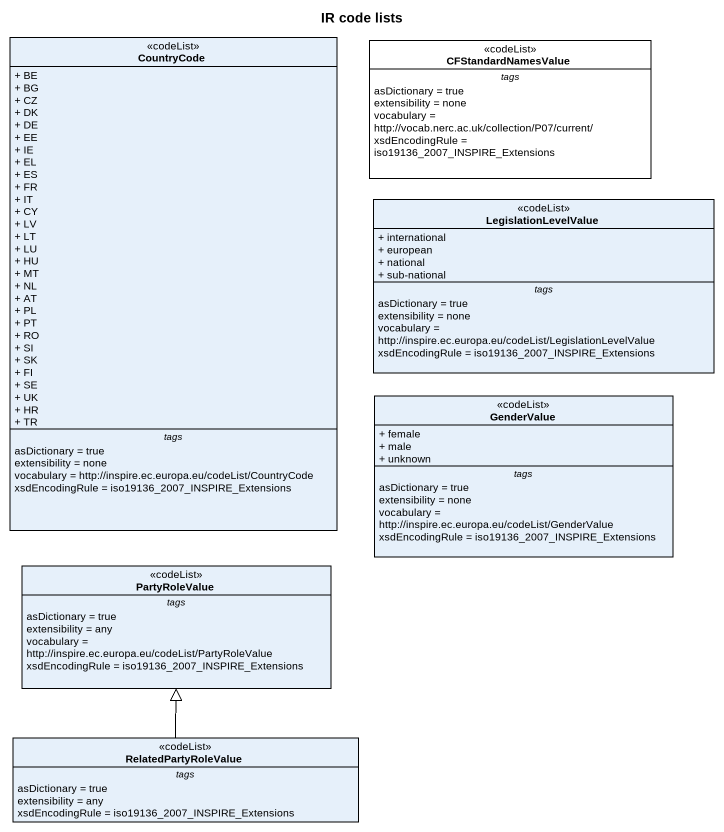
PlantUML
@startuml
title IR code lists
hide circle
hide empty members
skinparam classAttributeIconSize 0
class CountryCode <<codeList>> {
  + BE
  + BG
  + CZ
  + DK
  + DE
  + EE
  + IE
  + EL
  + ES
  + FR
  + IT
  + CY
  + LV
  + LT
  + LU
  + HU
  + MT
  + NL
  + AT
  + PL
  + PT
  + RO
  + SI
  + SK
  + FI
  + SE
  + UK
  + HR
  + TR
  -- tags --
  asDictionary = true
  extensibility = none
  vocabulary = http://inspire.ec.europa.eu/codeList/CountryCode
  xsdEncodingRule = iso19136_2007_INSPIRE_Extensions
}
class CFStandardNamesValue <<codeList>> #FFFFFF {
  -- tags --
  asDictionary = true
  extensibility = none
  vocabulary = http://vocab.nerc.ac.uk/collection/P07/current/
  xsdEncodingRule = iso19136_2007_INSPIRE_Extensions
}
class LegislationLevelValue <<codeList>> {
  + international
  + european
  + national
  + sub-national
  -- tags --
  asDictionary = true
  extensibility = none
  vocabulary = http://inspire.ec.europa.eu/codeList/LegislationLevelValue
  xsdEncodingRule = iso19136_2007_INSPIRE_Extensions
}
class GenderValue <<codeList>> {
  + female
  + male
  + unknown
  -- tags --
  asDictionary = true
  extensibility = none
  vocabulary = http://inspire.ec.europa.eu/codeList/GenderValue
  xsdEncodingRule = iso19136_2007_INSPIRE_Extensions
}
class PartyRoleValue <<codeList>> {
  -- tags --
  asDictionary = true
  extensibility = any
  vocabulary = http://inspire.ec.europa.eu/codeList/PartyRoleValue
  xsdEncodingRule = iso19136_2007_INSPIRE_Extensions
}
class RelatedPartyRoleValue <<codeList>> {
  -- tags --
  asDictionary = true
  extensibility = any
  xsdEncodingRule = iso19136_2007_INSPIRE_Extensions
}
RelatedPartyRoleValue -up-|> PartyRoleValue
@enduml
